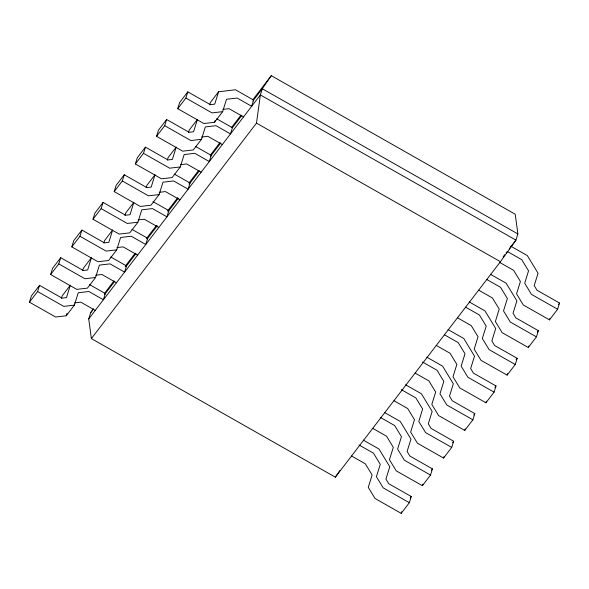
<?xml version="1.0" encoding="UTF-8"?>
<svg xmlns="http://www.w3.org/2000/svg" width="589" height="589" viewBox="0 0 589 589"><rect width="100%" height="100%" fill="white"/><g stroke="black" fill="none" stroke-linecap="round" stroke-linejoin="round"><path stroke-width="0.88" d="M91.369 338.587L256.487 123.13L260.367 94.939L262.296 88.748L271.279 75.657L515.235 214.241L517.871 233.929L515.942 240.121L500.444 261.715L335.325 477.171L91.369 338.587L88.733 318.899L90.662 312.707L93.334 308.982M89.557 284.612L105.328 293.565L103.399 299.764L88.873 291.511L78.234 292.755L74.376 305.139L66.233 315.77L55.587 317.015L29.45 302.164L31.379 295.972L39.529 285.341L62.059 298.137L66.461 297.622L70.319 285.238L62.176 295.869L61.403 298.351M29.45 302.164L37.6 291.533L39.529 285.341M110.747 256.973L126.51 265.926L124.581 272.118L110.062 263.872L99.416 265.116L95.558 277.5L87.415 288.131L76.769 289.376L50.632 274.526L52.561 268.334L60.711 257.702L83.24 270.498L87.643 269.983L91.501 257.599L83.358 268.231L82.585 270.704M50.632 274.526L58.782 263.894L60.711 257.702M131.929 229.335L147.692 238.287L145.763 244.479L131.244 236.233L120.598 237.47L116.74 249.861L108.597 260.493L97.951 261.73L71.814 246.887L73.743 240.687L81.893 230.063L104.422 242.859L108.832 242.344L112.683 229.96L104.54 240.592L103.767 243.066M71.814 246.887L79.964 236.255L81.893 230.063M153.111 201.688L168.874 210.648L166.945 216.84L152.426 208.587L141.78 209.831L137.929 222.215L129.779 232.846L119.14 234.091L92.996 219.241L94.925 213.049L103.075 202.417L125.604 215.221L130.014 214.705L133.872 202.321L125.722 212.953L124.949 215.427M66.233 315.77L66.999 313.289M92.996 219.241L101.146 208.609L103.075 202.417M174.292 174.049L190.056 183.01L188.127 189.202L173.608 180.948L162.969 182.192L159.111 194.576L150.961 205.208L140.322 206.452L114.185 191.602L116.114 185.41L124.257 174.778L146.786 187.574L151.196 187.066L155.054 174.675L146.904 185.307L146.131 187.788M114.185 191.602L122.328 180.97L124.257 174.778M195.474 146.411L211.237 155.363L209.309 161.555L194.79 153.309L184.151 154.554L180.293 166.937L172.143 177.569L161.504 178.813L135.367 163.963L137.296 157.771L145.439 147.14L167.968 159.936L172.378 159.42L176.236 147.036L168.086 157.668L167.313 160.149M135.367 163.963L143.51 153.331L145.439 147.14M241.829 115.451L232.427 127.725L230.498 133.917L215.972 125.671L205.333 126.915L201.475 139.298L193.325 149.93L182.686 151.167L156.549 136.324L158.478 130.132L166.621 119.501L189.15 132.297L193.56 131.781L197.418 119.398L189.268 130.029L188.502 132.503M156.549 136.324L164.692 125.693L166.621 119.501M177.731 108.685L179.66 102.486L187.81 91.862L210.339 104.658L214.742 104.143L218.6 91.759L235.475 89.786L253.609 100.086L251.68 106.278L237.153 98.032L226.515 99.269L222.657 111.66L214.514 122.284L203.868 123.528L177.731 108.685L185.881 98.054L187.81 91.862M209.684 104.864L210.457 102.39L218.6 91.759M214.514 122.284L215.022 120.635M351.589 456.011L365.342 463.823L372.13 474.97L368.272 487.353L375.053 498.493L401.19 513.343L401.676 511.797M401.19 513.343L409.34 502.711L411.269 496.52L388.74 483.724L385.928 479.107L389.785 466.724L379.029 449.054L363.266 440.093M372.771 428.372L386.524 436.184L393.312 447.331L389.454 459.714L396.235 470.854L422.379 485.704L422.858 484.151M422.379 485.704L430.522 475.073L432.451 468.881L409.922 456.077L407.109 451.469L410.967 439.077L400.211 421.415L384.448 412.455M393.953 400.734L407.713 408.545L414.494 419.685L410.636 432.068L417.424 443.215L443.561 458.065L444.04 456.512M443.561 458.065L451.704 447.434L453.633 441.242L431.104 428.439L428.299 423.822L432.157 411.439L421.393 393.769L405.63 384.816M415.135 373.087L428.895 380.906L435.676 392.046L431.818 404.429L438.606 415.576L464.743 430.419L465.222 428.873M464.743 430.419L472.886 419.788L474.815 413.596L452.286 400.8L449.481 396.183L453.339 383.8L442.575 366.13L426.811 357.177M436.316 345.448L450.077 353.267L456.858 364.407L453 376.791L459.788 387.93L485.925 402.78L486.411 401.234M485.925 402.78L494.075 392.149L496.004 385.957L473.475 373.161L470.663 368.545L474.52 356.161L463.764 338.491L447.993 329.538M457.506 317.81L471.259 325.621L478.04 336.768L474.189 349.152L480.97 360.291L507.107 375.141L507.593 373.595M507.107 375.141L515.257 364.51L517.186 358.318L494.657 345.522L491.844 340.906L495.702 328.522L484.946 310.852L469.175 301.892M478.688 290.171L492.441 297.982L499.229 309.129L495.371 321.513L502.152 332.652L528.289 347.503L528.775 345.949M528.289 347.503L536.439 336.871L538.368 330.679L515.839 317.876L513.026 313.267L516.884 300.876L506.128 283.213L490.365 274.253M499.87 262.532L513.623 270.344L520.411 281.483L516.553 293.867L523.334 305.014L549.471 319.864L549.957 318.31M549.471 319.864L557.621 309.232L559.55 303.041L537.021 290.237L534.208 285.621L538.066 273.237L527.31 255.567L510.759 246.165M335.325 477.171L339.816 470.626M104.555 293.344L113.994 280.887M125.185 266.28L135.264 253.13M146.455 238.523L156.534 225.381M167.725 210.774L177.804 197.624M188.995 183.017L198.508 170.604M210.266 155.268L219.778 142.847M231.536 127.511L241.048 115.098M252.806 99.762L271.279 75.657M90.662 312.707L93.46 309.048M104.658 294.441L114.73 281.292M125.928 266.684L136.007 253.535M147.198 238.928L157.278 225.778M167.917 211.9L178.224 198.449M189.128 184.224L199.384 170.839M210.516 156.306L220.765 142.936M252.895 101.021L262.296 88.748L517.871 233.929M88.733 318.899L260.367 94.939L515.942 240.121L509.235 248.875M503.08 256.9L504.758 254.713M506.165 252.88L507.254 251.466L521.773 259.712L528.554 270.852L524.696 283.243L531.484 294.382L557.621 309.232M410.18 497.933L411.269 496.52M431.369 470.294L432.451 468.881M452.551 442.656L453.633 441.242M473.733 415.017L474.815 413.596M494.915 387.378L496.004 385.957M516.097 359.732L517.186 358.318M537.278 332.093L538.368 330.679M558.46 304.454L559.55 303.041M222.804 109.385L229.011 108.663L243.529 116.909M222.657 111.66L212.018 112.897L185.881 98.054M201.622 137.023L207.829 136.302L222.347 144.548M201.475 139.298L190.836 140.543L164.692 125.693M180.433 164.662L186.647 163.941L201.166 172.187M180.293 166.937L169.647 168.182L143.51 153.331M159.251 192.308L165.457 191.58L179.984 199.833M159.111 194.576L148.465 195.82L122.328 180.97M138.069 219.947L144.276 219.218L158.802 227.472M137.929 222.215L127.283 223.459L101.146 208.609M116.887 247.586L123.094 246.865L137.612 255.111M116.74 249.861L106.101 251.098L79.964 236.255M95.705 275.225L101.912 274.503L116.431 282.749M95.558 277.5L84.919 278.744L58.782 263.894M74.523 302.864L80.73 302.142L95.249 310.388M74.376 305.139L63.737 306.383L37.6 291.533M256.487 123.13L500.444 261.715M216.656 118.772L232.427 127.725M486.831 279.539L500.591 287.351L507.372 298.498L503.514 310.882L510.302 322.021L536.439 336.871M465.649 307.178L479.409 314.99L486.19 326.137L482.332 338.52L489.12 349.66L515.257 364.51M444.467 334.817L458.22 342.636L465.008 353.775L461.15 366.159L467.931 377.299L494.075 392.149M422.519 362.021L437.038 370.275L443.826 381.414L439.968 393.798L446.749 404.945L472.886 419.788M401.337 389.668L415.856 397.914L422.644 409.053L418.786 421.444L425.567 432.584L451.704 447.434M380.155 417.306L394.674 425.552L401.455 436.699L397.604 449.083L404.385 460.223L430.522 475.073M358.973 444.945L373.492 453.199L380.273 464.338L376.415 476.722L383.203 487.861L409.34 502.711"/></g></svg>
